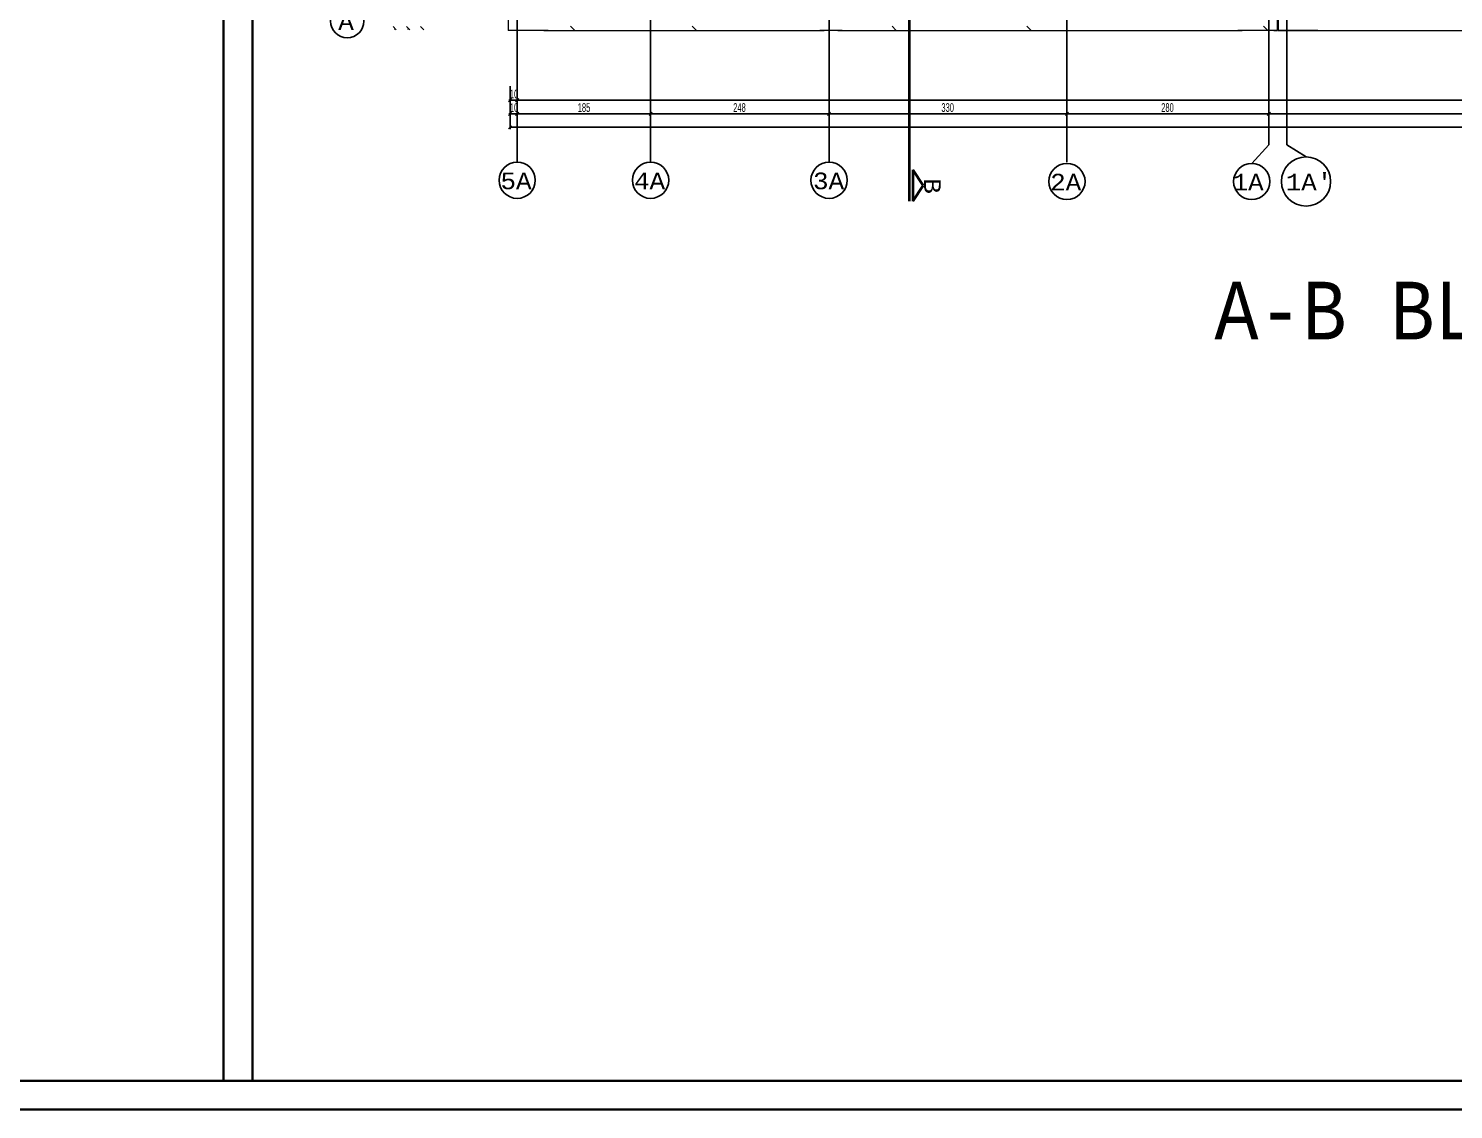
# Model space of a CAD drawing. Header units: inches. Extents: x -7543 to -822, y 102837 to 190349.
# Drawn here: x -836.8076 to -836.61, y 102836.6651 to 102836.815 of the extents above; entities that cross this region are included whole.
import ezdxf

# ---------------------------------------------------------------- set-up
doc = ezdxf.new("R2010")
doc.units = ezdxf.units.IN
doc.header["$MEASUREMENT"] = 0
doc.linetypes.add('DASHDOTX2', pattern=[2, 1, -0.5, 0, -0.5])
doc.linetypes.add('DASHED', pattern=[19.05, 12.7, -6.35])
for name, color, linetype, lineweight in [('AKS', 1, 'Continuous', 25), ('ICOL', 55, 'Continuous', 25), ('KESİT', 7, 'Continuous', 40), ('SIVA', 150, 'Continuous', 15), ('YAZI', 7, 'Continuous', 25)]:
    doc.layers.add(name, color=color, linetype=linetype, lineweight=lineweight)
doc.layers.add('DUVAR', color=7, linetype='Continuous', lineweight=35, true_color=0xfc4642)
doc.styles.add('ISIM', font='monos.ttf', dxfattribs={"width": 1.1, "height": 200})
doc.styles.add('OLCU', font='tromand.shx', dxfattribs={"width": 0.6, "height": 12})

msp = doc.modelspace()

# ---------------------------------------------------------------- linework, layer by layer
at = {"layer": 'AKS', "linetype": 'DASHDOTX2', "ltscale": 10}
for p, q in [((-836.73982, 102836.79642), (-836.73982, 102837.03038)), ((-836.72132, 102836.79642), (-836.72132, 102837.03038)), ((-836.69657, 102836.79642), (-836.69657, 102837.03038)), ((-836.63557, 102836.79885), (-836.63557, 102837.02761)), ((-836.63307, 102836.79885), (-836.63307, 102837.02761)), ((-836.66357, 102836.79642), (-836.66357, 102836.97699)), ((-836.63795, 102836.79625), (-836.63557, 102836.79885)), ((-836.63041, 102836.79716), (-836.63307, 102836.79885))]:
    msp.add_line(p, q, dxfattribs=at)
at = {"layer": 'AKS', "color": 0}
for centre, radius in [((-836.76339, 102836.81599), 0.00231), ((-836.63041, 102836.79374), 0.00341), ((-836.73982, 102836.79391), 0.00251), ((-836.72132, 102836.79391), 0.00251), ((-836.69657, 102836.79391), 0.00251), ((-836.66357, 102836.79374), 0.00251), ((-836.63795, 102836.79374), 0.00251)]:
    msp.add_circle(centre, radius, dxfattribs=at)
at = {"layer": 'DUVAR'}
for p, q in [((-836.78056, 102837.43546), (-836.78056, 102836.66908)), ((-836.77656, 102837.43546), (-836.77656, 102836.66908)), ((-837.60107, 102836.66908), (-821.99356, 102836.66908)), ((-837.60507, 102836.66508), (-821.98956, 102836.66508))]:
    msp.add_line(p, q, dxfattribs=at)
at = {"layer": 'ICOL'}
for p, q in [((-836.75659, 102836.81477), (-836.75703, 102836.81521)), ((-836.75681, 102836.81492), (-836.75681, 102836.81484)), ((-836.75516, 102836.81521), (-836.75472, 102836.81477)), ((-836.75494, 102836.81492), (-836.75494, 102836.81484)), ((-836.75322, 102836.81521), (-836.75277, 102836.81477)), ((-836.73241, 102836.81526), (-836.73187, 102836.81472)), ((-836.71554, 102836.81526), (-836.715, 102836.81472)), ((-836.68783, 102836.81526), (-836.68729, 102836.81472)), ((-836.66914, 102836.81526), (-836.6686, 102836.81472)), ((-836.63629, 102836.81526), (-836.63575, 102836.81472)), ((-836.74104, 102836.80479), (-836.7406, 102836.80523)), ((-836.74082, 102836.80477), (-836.74082, 102836.80696)), ((-836.74082, 102836.8029), (-836.74082, 102836.80508)), ((-836.7396, 102836.80523), (-836.74004, 102836.80479)), ((-836.74004, 102836.80479), (-836.7396, 102836.80523)), ((-836.73982, 102836.80477), (-836.73982, 102836.80696)), ((-836.73982, 102836.80524), (-836.73982, 102836.80306)), ((-836.73982, 102836.8029), (-836.73982, 102836.80508)), ((-836.73982, 102836.8029), (-836.73982, 102836.80508)), ((-836.72132, 102836.8029), (-836.72132, 102836.80508)), ((-836.72132, 102836.8029), (-836.72132, 102836.80508)), ((-836.69657, 102836.8029), (-836.69657, 102836.80508)), ((-836.69657, 102836.8029), (-836.69657, 102836.80508)), ((-836.66357, 102836.8029), (-836.66357, 102836.80508)), ((-836.66357, 102836.8029), (-836.66357, 102836.80508)), ((-836.63557, 102836.8029), (-836.63557, 102836.80508)), ((-836.63557, 102836.8029), (-836.63557, 102836.80508)), ((-836.74104, 102836.80291), (-836.7406, 102836.80335)), ((-836.7409, 102836.80501), (-836.74098, 102836.80501)), ((-836.7409, 102836.80313), (-836.74098, 102836.80313)), ((-836.73982, 102836.80501), (-836.74082, 102836.80501)), ((-836.74082, 102836.80102), (-836.74082, 102836.80321)), ((-836.73982, 102836.80313), (-836.74082, 102836.80313)), ((-836.74004, 102836.80291), (-836.7396, 102836.80335)), ((-836.74004, 102836.80291), (-836.7396, 102836.80335)), ((-836.73974, 102836.80501), (-836.73967, 102836.80501)), ((-836.3544, 102836.80501), (-836.73974, 102836.80501)), ((-836.73974, 102836.80313), (-836.73967, 102836.80313)), ((-836.73974, 102836.80313), (-836.7214, 102836.80313)), ((-836.72154, 102836.80291), (-836.7211, 102836.80335)), ((-836.72154, 102836.80291), (-836.7211, 102836.80335)), ((-836.72124, 102836.80313), (-836.69664, 102836.80313)), ((-836.69679, 102836.80291), (-836.69635, 102836.80335)), ((-836.69679, 102836.80291), (-836.69635, 102836.80335)), ((-836.69649, 102836.80313), (-836.66365, 102836.80313)), ((-836.66379, 102836.80291), (-836.66335, 102836.80335)), ((-836.66379, 102836.80291), (-836.66335, 102836.80335)), ((-836.66349, 102836.80313), (-836.63565, 102836.80313)), ((-836.63579, 102836.80291), (-836.63535, 102836.80335)), ((-836.63579, 102836.80291), (-836.63535, 102836.80335)), ((-836.63549, 102836.80313), (-836.54715, 102836.80313)), ((-836.74104, 102836.80104), (-836.7406, 102836.80148)), ((-836.74074, 102836.80126), (-836.3534, 102836.80126))]:
    msp.add_line(p, q, dxfattribs=at)
at = {"layer": 'KESİT', "linetype": 'DASHED'}
msp.add_line((-836.68548, 102836.88438), (-836.68548, 102836.791), dxfattribs=at)
at = {"layer": 'KESİT'}
for p, q in [((-836.68496, 102836.79536), (-836.68496, 102836.79102)), ((-836.68352, 102836.79319), (-836.68496, 102836.79536)), ((-836.68496, 102836.79536), (-836.68496, 102836.79102)), ((-836.68352, 102836.79319), (-836.68496, 102836.79536)), ((-836.68352, 102836.79319), (-836.68496, 102836.79102)), ((-836.68352, 102836.79319), (-836.68496, 102836.79102))]:
    msp.add_line(p, q, dxfattribs=at)
at = {"layer": 'SIVA'}
for p, q in [((-836.74107, 102836.91424), (-836.74107, 102836.81469)), ((-836.63437, 102836.81469), (-836.63437, 102836.81779)), ((-836.63427, 102836.81779), (-836.63427, 102836.81469)), ((-836.73552, 102836.81469), (-836.74107, 102836.81469)), ((-836.73612, 102836.81469), (-836.69727, 102836.81469)), ((-836.69477, 102836.81469), (-836.69787, 102836.81469)), ((-836.69537, 102836.81469), (-836.63927, 102836.81469)), ((-836.63437, 102836.81469), (-836.63987, 102836.81469)), ((-836.63487, 102836.81469), (-836.63437, 102836.81469)), ((-836.63427, 102836.81469), (-836.54802, 102836.81469)), ((-836.62877, 102836.81469), (-836.63427, 102836.81469))]:
    msp.add_line(p, q, dxfattribs=at)

# ---------------------------------------------------------------- texts
at = {"layer": 'AKS', "style": 'ISIM', "width": 1.1}
for s, p in [('A', (-836.76464, 102836.81477)), ('5A', (-836.74214, 102836.79267)), ('4A', (-836.72362, 102836.79267)), ('3A', (-836.69879, 102836.79267)), ('2A', (-836.6659, 102836.7925)), ('1A', (-836.6406, 102836.7925)), ("1A'", (-836.63323, 102836.7925))]:
    msp.add_text(s, height=0.00231, dxfattribs=at).set_placement(p)
msp.add_text('B', height=0.00231, rotation=270, dxfattribs=at).set_placement((-836.68339, 102836.79418))
at = {"layer": 'ICOL', "style": 'OLCU', "width": 0.6}
for s, p in [('10', (-836.74084, 102836.80527)), ('10', (-836.74084, 102836.8034)), ('185', (-836.73143, 102836.8034)), ('248', (-836.70987, 102836.8034)), ('330', (-836.68099, 102836.8034)), ('280', (-836.6505, 102836.8034))]:
    msp.add_text(s, height=0.0012, dxfattribs=at).set_placement(p)
at = {"layer": 'YAZI', "style": 'ISIM', "width": 0.9}
msp.add_text('A-B BLOK BODRUM KAT PLANI ÖLÇEK: 1/100', height=0.008, dxfattribs=at).set_placement((-836.64311, 102836.77185, -0.002))

doc.saveas('drawing.dxf')
